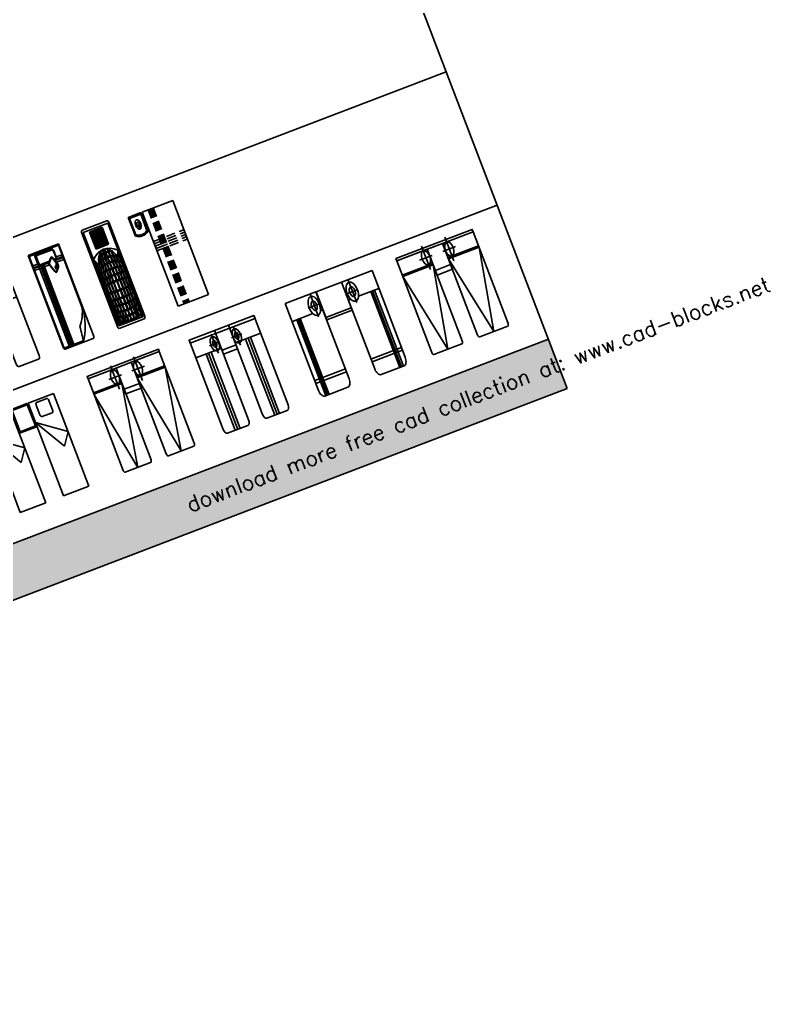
# Model space of a CAD drawing. Header units: inches. Extents: x -5597760 to 21122418, y -37133 to 23298423.
# Drawn here: x 12841596 to 21122418, y 1334865 to 12130135 of the extents above; entities that cross this region are included whole.
import ezdxf

# ---------------------------------------------------------------- set-up
doc = ezdxf.new("R2010")
doc.units = ezdxf.units.IN
doc.header["$MEASUREMENT"] = 0
doc.linetypes.add('DASHED2', pattern=[0.375, 0.25, -0.125])
doc.layers.add('www.cad-blocks.net', color=7, linetype='Continuous')
doc.styles.get("Standard").update_dxf_attribs({"font": 'times.ttf', "height": 8})

# ---------------------------------------------------------------- blocks, each defined once
blk = doc.blocks.new('A$C4FA4462B')
at = {"linetype": 'ByBlock', "lineweight": -2}
for p, q in [((0.5, 2), (0, 2)), ((0, 2), (0, 1.6)), ((0.47, 1.97), (0.03, 1.97)), ((0.03, 1.97), (0.03, 1.621)), ((0.47, 1.621), (0.47, 1.97)), ((0.5, 1.6), (0.5, 2)), ((0.55, 2), (1.75, 2)), ((0.55, 0), (0.55, 2)), ((1.75, 2), (1.75, 0)), ((0.25, 1.795), (0.25, 1.695)), ((1.75, 0), (0.55, 0))]:
    blk.add_line(p, q, dxfattribs=at)
at = {"linetype": 'DASHED2', "lineweight": -2}
for p, q in [((0.786, 1.999), (0.786, 0.001)), ((0.836, 1.999), (0.836, 0.001)), ((0.886, 1.999), (0.886, 0.001)), ((0.936, 1.999), (0.936, 0.001)), ((0.986, 1.999), (0.986, 0.001)), ((0.55, 1.376), (1.75, 1.376)), ((0.55, 1.326), (1.75, 1.326)), ((0.55, 1.276), (1.75, 1.276)), ((0.55, 1.226), (1.75, 1.226)), ((0.55, 1.176), (1.75, 1.176))]:
    blk.add_line(p, q, dxfattribs=at)
at = {"linetype": 'ByBlock', "lineweight": -2}
for radius in [0.1, 0.05]:
    blk.add_circle((0.25, 1.795), radius, dxfattribs=at)
for centre, radius, start, end in [((0.25, 2.225), 0.673, 248.1986, 291.8014), ((0.25, 2.225), 0.643, 249.997, 290.003), ((0.786, 1.376), 0.005, 90, 270), ((0.786, 1.376), 0.005, 270, 90), ((0.836, 1.376), 0.005, 90, 270), ((0.836, 1.376), 0.005, 270, 90), ((0.886, 1.376), 0.005, 90, 270), ((0.886, 1.376), 0.005, 270, 90), ((0.936, 1.376), 0.005, 90, 270), ((0.936, 1.376), 0.005, 270, 90), ((0.986, 1.376), 0.005, 90, 270), ((0.986, 1.376), 0.005, 270, 90), ((0.786, 1.326), 0.005, 90, 270), ((0.786, 1.276), 0.005, 90, 270), ((0.786, 1.226), 0.005, 90, 270), ((0.786, 1.176), 0.005, 90, 270), ((0.786, 1.326), 0.005, 270, 90), ((0.786, 1.276), 0.005, 270, 90), ((0.786, 1.226), 0.005, 270, 90), ((0.786, 1.176), 0.005, 270, 90), ((0.836, 1.326), 0.005, 90, 270), ((0.836, 1.276), 0.005, 90, 270), ((0.836, 1.226), 0.005, 90, 270), ((0.836, 1.176), 0.005, 90, 270), ((0.836, 1.326), 0.005, 270, 90), ((0.836, 1.276), 0.005, 270, 90), ((0.836, 1.226), 0.005, 270, 90), ((0.836, 1.176), 0.005, 270, 90), ((0.886, 1.326), 0.005, 90, 270), ((0.886, 1.276), 0.005, 90, 270), ((0.886, 1.226), 0.005, 90, 270), ((0.886, 1.176), 0.005, 90, 270), ((0.886, 1.326), 0.005, 270, 90), ((0.886, 1.276), 0.005, 270, 90), ((0.886, 1.226), 0.005, 270, 90), ((0.886, 1.176), 0.005, 270, 90), ((0.936, 1.326), 0.005, 90, 270), ((0.936, 1.276), 0.005, 90, 270), ((0.936, 1.226), 0.005, 90, 270), ((0.936, 1.176), 0.005, 90, 270), ((0.936, 1.326), 0.005, 270, 90), ((0.936, 1.276), 0.005, 270, 90), ((0.936, 1.226), 0.005, 270, 90), ((0.936, 1.176), 0.005, 270, 90), ((0.986, 1.326), 0.005, 90, 270), ((0.986, 1.276), 0.005, 90, 270), ((0.986, 1.226), 0.005, 90, 270), ((0.986, 1.176), 0.005, 90, 270), ((0.986, 1.326), 0.005, 270, 90), ((0.986, 1.276), 0.005, 270, 90), ((0.986, 1.226), 0.005, 270, 90), ((0.986, 1.176), 0.005, 270, 90)]:
    blk.add_arc(centre, radius, start, end, dxfattribs=at)
blk = doc.blocks.new('A$C16782172')
at = {"linetype": 'ByBlock'}
for p, q in [((0, 1.936), (0.897, 1.936)), ((0, 1.89), (0, 1.936)), ((0, 1.89), (0.897, 1.89)), ((0, 0.069), (0, 1.821)), ((0.103, 1.804), (0.103, 1.562)), ((0.753, 1.844), (0.143, 1.844)), ((0.793, 1.562), (0.793, 1.804)), ((0.897, 1.89), (0.897, 1.936)), ((0.897, 1.821), (0.897, 0.069)), ((0, 1.18), (0.274, 1.411)), ((0.143, 1.522), (0.753, 1.522)), ((0.897, 1.476), (0.398, 1.476)), ((0.897, 1.315), (0.161, 1.315)), ((0.828, 0), (0.069, 0))]:
    blk.add_line(p, q, dxfattribs=at)
for centre, radius, start, end in [((0.069, 1.821), 0.069, 90, 180), ((0.143, 1.804), 0.04, 90, 180), ((0.753, 1.804), 0.04, 0, 90), ((0.828, 1.821), 0.069, 0, 90), ((0.143, 1.562), 0.04, 180, 270), ((0.753, 1.562), 0.04, 270, 0), ((0.55, 0.558), 0.936, 103.3928, 126.0202), ((0.452, 1.2), 0.276, 90, 130.1059), ((0.398, 1.2), 0.276, 90, 103.3928), ((0.069, 0.069), 0.069, 180, 270), ((0.828, 0.069), 0.069, 270, 0)]:
    blk.add_arc(centre, radius, start, end, dxfattribs=at)
blk = doc.blocks.new('A$C41796E71')
for p, q in [((0, 2.01), (1.2, 2.01)), ((0, 0.058), (0, 2.01)), ((0.024, 1.986), (1.176, 1.986)), ((0.024, 0.058), (0.024, 1.986)), ((0.225, 1.986), (0.225, 0.008)), ((0.293, 1.986), (0.293, 1.961)), ((0.297, 1.961), (0.898, 1.961)), ((0.297, 1.947), (0.898, 1.947)), ((0.343, 1.986), (0.343, 1.961)), ((0.411, 1.986), (0.411, 1.961)), ((1.176, 1.986), (1.176, 0.657)), ((1.2, 2.01), (1.2, 0.058)), ((0.249, 1.786), (0.024, 1.786)), ((0.249, 1.787), (0.249, 1.913)), ((0.263, 1.787), (0.263, 1.913)), ((0.652, 1.754), (0.297, 1.754)), ((0.631, 1.741), (0.75, 1.813)), ((0.638, 1.729), (0.758, 1.8)), ((0.804, 1.789), (0.895, 1.637)), ((0.817, 1.796), (0.907, 1.644)), ((0.898, 1.754), (0.842, 1.754)), ((0.932, 1.913), (0.932, 1.787)), ((0.947, 1.913), (0.947, 1.787)), ((1.176, 1.786), (0.947, 1.786)), ((0.276, 1.744), (0.024, 1.744)), ((0.616, 1.727), (0.024, 1.727)), ((0.61, 1.684), (0.024, 1.684)), ((0.293, 1.739), (0.293, 0)), ((0.628, 1.739), (0.297, 1.739)), ((0.343, 1.739), (0.343, 0.008)), ((0.411, 1.739), (0.411, 0)), ((0.705, 1.523), (0.614, 1.675)), ((0.718, 1.531), (0.627, 1.682)), ((0.883, 1.591), (0.764, 1.519)), ((0.891, 1.578), (0.771, 1.507)), ((0.898, 1.739), (0.851, 1.739)), ((1.176, 1.727), (0.858, 1.727)), ((1.176, 1.684), (0.883, 1.684)), ((1.176, 1.744), (0.919, 1.744)), ((0.768, 0.034), (0.048, 0.034)), ((1.152, 0.01), (0.048, 0.01))]:
    blk.add_line(p, q)
for centre, radius, start, end in [((0.297, 1.913), 0.0482, 90, 180), ((0.297, 1.913), 0.0337, 90, 180), ((0.898, 1.913), 0.0482, 0, 90), ((0.898, 1.913), 0.0337, 0, 90), ((0.297, 1.787), 0.0482, 180, 270), ((0.297, 1.787), 0.0337, 180, 270), ((0.775, 1.771), 0.0482, 30.9194, 120.9194), ((0.775, 1.771), 0.0337, 30.9194, 120.9194), ((0.898, 1.787), 0.0337, 270, 0), ((0.898, 1.787), 0.0482, 270, 0), ((0.656, 1.7), 0.0482, 120.9194, 210.9194), ((0.656, 1.7), 0.0337, 120.9194, 210.9194), ((0.74, 1.763), 0.159, 272.9399, 325.6433), ((0.74, 1.728), 0.159, 272.9399, 325.6433), ((0.866, 1.62), 0.0337, 300.9194, 30.9194), ((0.866, 1.62), 0.0482, 300.9194, 30.9194), ((0.747, 1.548), 0.0482, 210.9194, 300.9194), ((0.747, 1.548), 0.0337, 210.9194, 300.9194), ((0.244, 0.826), 0.958, 301.5746, 354.4318), ((0.404, 1.093), 0.884, 299.5897, 333.7185), ((0.077, 0.362), 0.765, 332.5853, 357.1194), ((0.048, 0.058), 0.0482, 180, 270), ((0.048, 0.058), 0.0241, 180, 270), ((1.152, 0.058), 0.0482, 270, 0)]:
    blk.add_arc(centre, radius, start, end)
blk = doc.blocks.new('A$C5C5B5D31')
for p, q in [((0, 0.03), (0, 2.037)), ((0.05, 2.087), (1.019, 2.087)), ((0.05, 2.037), (1.019, 2.037)), ((0.05, 0.05), (0.05, 2.037)), ((0.28, 2), (0.28, 1.64)), ((0.774, 2), (0.28, 2)), ((0.774, 1.64), (0.774, 2)), ((1.019, 2.037), (1.019, 0.05)), ((1.069, 2.037), (1.069, 0.05)), ((0.28, 1.64), (0.774, 1.64)), ((0.058, 1.453), (0.174, 1.327)), ((1.013, 1.463), (0.915, 1.337)), ((1.019, 0), (0.03, 0)), ((1.019, 0.05), (0.05, 0.05))]:
    blk.add_line(p, q)
for centre, radius, start, end in [((0.05, 2.037), 0.05, 90, 180), ((0.533, 1.021), 0.948, 75.3744, 105.4214), ((0.351, 1.924), 0.0759, 103.5867, 155.9864), ((0.505, 0.689), 1.302, 78.1532, 99.8505), ((1.054, 1.794), 0.77, 164.6112, 191.5679), ((0.699, 1.817), 0.394, 152.5365, 206.92), ((1.292, 1.833), 0.928, 169.6087, 191.899), ((1.292, 1.833), 0.908, 169.6087, 191.899), ((2.386, 1.874), 1.952, 176.3947, 186.8195), ((2.386, 1.874), 1.932, 176.3947, 186.8195), ((3.555, 1.789), 3.037, 176.1432, 182.775), ((3.555, 1.789), 3.017, 176.1432, 182.775), ((-2.458, 1.789), 3.017, 357.225, 3.8568), ((-2.458, 1.789), 3.037, 357.225, 3.8568), ((-1.333, 1.874), 1.932, 353.1805, 3.6053), ((-1.333, 1.874), 1.952, 353.1805, 3.6053), ((-0.238, 1.833), 0.908, 348.101, 10.3913), ((-0.238, 1.833), 0.928, 348.101, 10.3913), ((0.354, 1.817), 0.394, 333.08, 27.4635), ((0.703, 1.924), 0.0759, 24.0136, 76.4133), ((0, 1.794), 0.77, 348.4321, 15.3888), ((1.019, 2.037), 0.05, 0, 90), ((0.527, -2.313), 4.182, 86.6012, 93.3988), ((0.527, 5.954), 4.182, 266.6012, 273.3988), ((0.518, -1.258), 3.185, 85.3862, 94.2719), ((0.527, -2.314), 4.162, 86.5987, 93.4013), ((0.527, 5.954), 4.162, 266.5987, 273.4013), ((0.518, -1.258), 3.166, 85.3817, 94.276), ((0.533, 0.572), 1.01, 61.8993, 118.6576), ((0.547, 1.185), 0.399, 22.3398, 159.1032), ((0.518, 4.899), 3.185, 265.7281, 274.6138), ((0.533, 2.62), 0.948, 254.5786, 284.6256), ((0.518, 4.899), 3.166, 265.724, 274.6183), ((0.351, 1.717), 0.0759, 204.0136, 256.4133), ((0.505, 2.952), 1.302, 260.1495, 281.8468), ((9.616, 0.649), 9.181, 174.1893, 183.672), ((9.616, 0.649), 9.161, 174.1591, 183.672), ((-14.501, 0.678), 15.072, 357.6793, 3.4443), ((-14.501, 0.678), 15.092, 357.6793, 3.4384), ((-14.383, 0.682), 15.072, 357.6793, 3.3665), ((-14.383, 0.682), 15.092, 357.6793, 3.3361), ((0.703, 1.717), 0.0759, 283.5867, 335.9864), ((0.558, 0.409), 1.014, 63.4161, 120.4956), ((0.565, 0.386), 1.014, 63.4161, 120.4956), ((7.274, 0.722), 7.215, 174.4789, 185.2826), ((7.274, 0.722), 7.195, 174.621, 185.2826), ((4.289, 0.695), 4.141, 170.2472, 188.8179), ((4.384, 0.695), 4.161, 168.8517, 188.8179), ((4.384, 0.695), 4.141, 168.5545, 188.8179), ((0.641, -0.059), 1.562, 84.5027, 104.4236), ((0.639, 0.132), 1.39, 84.6525, 105.3873), ((9.515, 0.643), 9.181, 174.3492, 183.672), ((9.515, 0.643), 9.161, 174.2799, 183.672), ((-14.279, 0.665), 15.072, 357.6793, 3.238), ((-14.279, 0.665), 15.092, 357.6793, 3.1534), ((-6.302, 0.738), 7.195, 354.7174, 5.3327), ((-6.302, 0.738), 7.215, 354.7174, 5.2583), ((-6.207, 0.722), 7.195, 354.7174, 5.3327), ((-6.207, 0.722), 7.215, 354.7174, 5.5018), ((0.543, -0.343), 1.649, 73.2401, 107.3949), ((0.543, -0.406), 1.692, 73.6797, 106.9508), ((0.514, -3.056), 4.23, 83.2265, 96.1834), ((4.289, 0.695), 4.161, 171.0939, 188.8179), ((0.613, -6.893), 7.934, 87.0792, 94.083), ((0.613, -6.895), 7.916, 87.0776, 94.0852), ((0.514, -3.058), 4.212, 83.2195, 96.1898), ((0.613, -7.018), 7.934, 87.0792, 94.083), ((0.613, -7.02), 7.916, 87.0776, 94.0852), ((0.613, 8.634), 7.934, 265.917, 272.9208), ((0.613, 8.636), 7.916, 265.9148, 272.9224), ((0.613, 8.48), 7.916, 265.9148, 272.9224), ((0.613, 8.478), 7.934, 265.917, 272.9208), ((0.514, 4.641), 4.23, 263.8166, 276.7735), ((0.514, 4.643), 4.212, 263.8102, 276.7805), ((0.546, 2.816), 2.537, 258.6983, 280.7206), ((0.546, 2.818), 2.519, 258.6788, 280.7391), ((0.58, 2.068), 1.902, 253.9222, 283.1432), ((0.58, 2.07), 1.884, 253.885, 283.1735), ((0.03, 0.03), 0.03, 180, 270), ((0.553, 2.042), 1.979, 255.3864, 283.4395), ((0.553, 2.044), 1.961, 255.354, 283.4693), ((1.019, 0.05), 0.05, 270, 0)]:
    blk.add_arc(centre, radius, start, end)
blk = doc.blocks.new('A$C26AE39FA')
for p, q in [((0, 0), (0, 1.975)), ((0, 1.975), (1, 1.975)), ((1, 0), (1, 1.975)), ((1.7, 0), (1.7, 1.975)), ((1.7, 1.975), (2.7, 1.975)), ((2.7, 0), (2.7, 1.975)), ((0.25, 1.675), (0.25, 1.875)), ((0.3, 1.925), (0.7, 1.925)), ((0.75, 1.675), (0.75, 1.875)), ((1.95, 1.675), (1.95, 1.875)), ((2, 1.925), (2.4, 1.925)), ((2.45, 1.675), (2.45, 1.875)), ((0.001, 1.56), (1, 1.165)), ((0.001, 1.56), (0.686, 0.917)), ((0.3, 1.625), (0.7, 1.625)), ((1.701, 1.56), (2.7, 1.165)), ((1.701, 1.56), (2.386, 0.917)), ((2, 1.625), (2.4, 1.625)), ((0.686, 0.917), (1, 1.165)), ((2.386, 0.917), (2.7, 1.165)), ((0, 0), (1, 0)), ((1.7, 0), (2.7, 0))]:
    blk.add_line(p, q)
at = {"flags": 128}
blk.add_lwpolyline([(1.675, 1.95), (1.675, 1.5, -0.414214), (1.65, 1.475), (1.05, 1.475, -0.414214), (1.025, 1.5), (1.025, 1.95, -0.414214), (1.05, 1.975), (1.65, 1.975), (1.65, 1.975, -0.414214)], format="xyb", close=True, dxfattribs=at)
blk.add_lwpolyline([(1.65, 1.95), (1.65, 1.5), (1.05, 1.5), (1.05, 1.95)], close=True)
for centre, start, end in [((0.3, 1.875), 90, 180), ((0.7, 1.875), 0, 90), ((2, 1.875), 90, 180), ((2.4, 1.875), 0, 90), ((0.3, 1.675), 180, 270), ((0.7, 1.675), 270, 0), ((2, 1.675), 180, 270), ((2.4, 1.675), 270, 0)]:
    blk.add_arc(centre, 0.05, start, end)
blk = doc.blocks.new('A$C13950242')
for p, q in [((0.948, 2.084), (0.948, 1.584)), ((1.852, 2.084), (1.852, 1.584)), ((1.198, 1.838), (0.698, 1.838)), ((1.602, 1.838), (2.102, 1.838)), ((1.1, 1.7), (0, 1.7)), ((0.55, 0), (0, 1.67)), ((1.1, 1.67), (0, 1.67)), ((1.1, 1.67), (0.55, 0)), ((2.8, 1.7), (1.7, 1.7)), ((2.25, 0), (1.7, 1.67)), ((2.8, 1.67), (1.7, 1.67)), ((2.8, 1.67), (2.25, 0)), ((1.7, 1.55), (1.1, 1.55))]:
    blk.add_line(p, q)
for points in [[(2.8, 2), (2.8, 2.05), (0, 2.05), (0, 2)], [(1.1, 2), (1.1, 1.45), (1.7, 1.45), (1.7, 2)]]:
    blk.add_lwpolyline(points, close=True)
for points in [[(0, 2), (0, 0.05, 0.414214), (0.05, 0), (1.05, 0, 0.414214), (1.1, 0.05), (1.1, 2)], [(1.7, 2), (1.7, 0.05, 0.414214), (1.75, 0), (2.75, 0, 0.414214), (2.8, 0.05), (2.8, 2)]]:
    blk.add_lwpolyline(points, format="xyb", close=True)
for centre in [(0.948, 1.838), (1.852, 1.838)]:
    blk.add_circle(centre, 0.15)
blk = doc.blocks.new('A$C25DD2B29')
for p, q in [((0, 2), (0, 0.1)), ((1, 2), (0, 2)), ((0.833, 1.955), (0.833, 1.552)), ((1, 0.1), (1, 2)), ((1.55, 2), (1.55, 0.1)), ((2.55, 2), (1.55, 2)), ((1.694, 1.95), (1.694, 1.546)), ((2.55, 0.1), (2.55, 2)), ((0, 1.622), (1, 1.622)), ((0.403, 0), (0.403, 1.622)), ((0.5, 0), (0.5, 1.622)), ((0.597, 0), (0.597, 1.622)), ((1.037, 1.751), (0.628, 1.751)), ((1, 1.58), (1.55, 1.58)), ((1.898, 1.745), (1.488, 1.745)), ((1.55, 1.622), (2.55, 1.622)), ((1.953, 0), (1.953, 1.622)), ((2.05, 0), (2.05, 1.622)), ((2.147, 0), (2.147, 1.622)), ((0.1, 0), (0.9, 0)), ((1.65, 0), (2.45, 0))]:
    blk.add_line(p, q)
for points in [[(0, 1.935), (0, 2), (2.546, 2), (2.546, 1.935)], [(1, 2), (1, 1.5), (1.55, 1.5), (1.55, 2)]]:
    blk.add_lwpolyline(points, close=True)
for centre, radius in [((0.833, 1.751), 0.15), ((0.833, 1.751), 0.07), ((1.694, 1.745), 0.15), ((1.694, 1.745), 0.07)]:
    blk.add_circle(centre, radius)
for centre, start, end in [((0.1, 0.1), 180, 270), ((0.9, 0.1), 270, 0), ((1.65, 0.1), 180, 270), ((2.45, 0.1), 270, 0)]:
    blk.add_arc(centre, 0.1, start, end)
blk = doc.blocks.new('A$C4C441003')
for p, q in [((0.97, 1.518), (0.97, 1.996)), ((2.465, 1.511), (2.465, 1.988)), ((0.813, 1.617), (0.007, 1.617)), ((0.178, 0), (0.178, 1.617)), ((0.253, 0), (0.253, 1.617)), ((0.32, 0), (0.32, 1.617)), ((1.195, 1.751), (0.72, 1.751)), ((1.207, 1.617), (1.11, 1.617)), ((2.21, 1.617), (2.302, 1.617)), ((2.69, 1.743), (2.216, 1.743)), ((2.612, 1.617), (3.41, 1.617)), ((3.097, 0), (3.097, 1.617)), ((3.164, 0), (3.164, 1.617)), ((3.238, 0), (3.238, 1.617)), ((1.208, 1.45), (2.208, 1.45)), ((0.007, 0.359), (1.207, 0.359)), ((0.007, 0.299), (1.207, 0.299)), ((3.41, 0.359), (2.21, 0.359)), ((3.41, 0.299), (2.21, 0.299))]:
    blk.add_line(p, q)
for points in [[(1.2, 0.15), (1.2, 2), (0, 2), (0, 0.15, 0.414214), (0.15, 0), (1.05, 0, 0.414214)], [(3.41, 0.15), (3.41, 2), (2.21, 2), (2.21, 0.15, 0.414214), (2.36, 0), (3.26, 0, 0.414214)]]:
    blk.add_lwpolyline(points, format="xyb", close=True)
blk.add_lwpolyline([(2.208, 1.4), (2.208, 2), (1.208, 2), (1.208, 1.4)], close=True)
for centre, radius in [((0.962, 1.751), 0.2), ((0.962, 1.751), 0.1), ((2.457, 1.744), 0.2), ((2.457, 1.744), 0.1)]:
    blk.add_circle(centre, radius)
blk = doc.blocks.new('A$C6DA94ADD')
for p, q in [((1.041, 2.1), (1.041, 1.6)), ((1.959, 2.1), (1.959, 1.6)), ((1.291, 1.85), (0.791, 1.85)), ((1.709, 1.85), (2.209, 1.85)), ((1.2, 1.7), (0, 1.7)), ((0.6, 0), (0, 1.67)), ((1.2, 1.67), (0, 1.67)), ((1.2, 1.67), (0.6, 0)), ((3, 1.7), (1.8, 1.7)), ((2.4, 0), (1.8, 1.67)), ((3, 1.67), (1.8, 1.67)), ((3, 1.67), (2.4, 0)), ((1.8, 1.55), (1.2, 1.55))]:
    blk.add_line(p, q)
for points in [[(3, 2), (3, 2.05), (0, 2.05), (0, 2)], [(1.2, 2), (1.2, 1.45), (1.8, 1.45), (1.8, 2)]]:
    blk.add_lwpolyline(points, close=True)
for points in [[(0, 2), (0, 0.05, 0.414214), (0.05, 0), (1.15, 0, 0.414214), (1.2, 0.05), (1.2, 2)], [(1.8, 2), (1.8, 0.05, 0.414214), (1.85, 0), (2.95, 0, 0.414214), (3, 0.05), (3, 2)]]:
    blk.add_lwpolyline(points, format="xyb", close=True)
for centre in [(1.041, 1.85), (1.959, 1.85)]:
    blk.add_circle(centre, 0.15)
blk = doc.blocks.new('format')
at = {"true_color": 0x546d8e}
h = blk.add_hatch(color=155, dxfattribs=at)
h.set_gradient(color1=(68, 68, 68), color2=(84, 109, 142), tint=1)
h.paths.add_polyline_path([(110173, 10917), (110173, 11965), (47364, 11965), (47364, 10917)])
at = {"color": 155, "true_color": 0x546d8e}
for p, q in [((110173, 40318), (110173, 10917)), ((47364, 17656), (110173, 17656)), ((47364, 14823), (110173, 14823)), ((110173, 11965), (47364, 11965)), ((47364, 11965), (110173, 11965)), ((47364, 10917), (110173, 10917))]:
    blk.add_line(p, q, dxfattribs=at)
blk.add_line((47364, 11965), (110173, 11965))
blk = doc.blocks.new('01-01-cad-blocks-net-beds')
at = {"xscale": 1000, "yscale": 1000, "zscale": 1000}
for name, p in [('A$C5C5B5D31', (53705, 5727)), ('A$C16782172', (49738, 5727)), ('A$C41796E71', (51566, 5717)), ('A$C4FA4462B', (55502, 5727)), ('A$C13950242', (52008, 3013)), ('A$C6DA94ADD', (64150, 3013)), ('A$C26AE39FA', (47933, 3013)), ('A$C25DD2B29', (55983, 3013)), ('A$C4C441003', (59765, 3013))]:
    blk.add_blockref(name, p, dxfattribs=at)
at = {"layer": 'www.cad-blocks.net'}
blk.add_blockref('format', (-41848, -9483), dxfattribs=at)
at = {"layer": 'www.cad-blocks.net', "insert": (53762, 2111), "char_height": 307.12, "attachment_point": 1}
blk.add_mtext_dynamic_manual_height_columns('{\\Fsimplex|c0;\\C255;\\c16777215;download more free cad collection at: www.cad-blocks.net}', width=45138.16, gutter_width=12.5, heights=[0], dxfattribs=at)

msp = doc.modelspace()

# ---------------------------------------------------------------- block references
at = {"xscale": 300.1938731896516, "yscale": 554.7683964805537, "zscale": 300.1938731896516, "rotation": 20.89932353322971}
msp.add_blockref('01-01-cad-blocks-net-beds', (3466.3, 689.2), dxfattribs=at)

doc.saveas('drawing.dxf')
